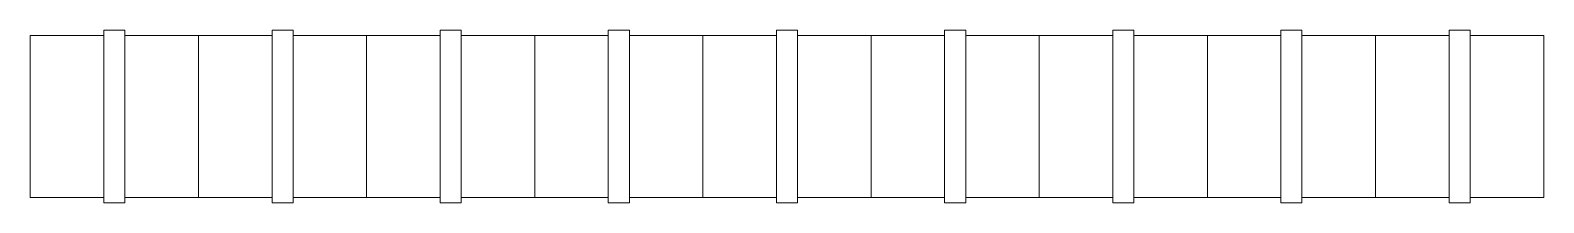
# Model space of a CAD drawing. Header units: inches. Extents: x 0 to 0.72, y -0.003 to 0.079.
import ezdxf

# ---------------------------------------------------------------- set-up
doc = ezdxf.new("R2010")
doc.units = ezdxf.units.IN
doc.header["$MEASUREMENT"] = 0
doc.layers.add('calefaccion', color=5, linetype='Continuous', lineweight=5)

msp = doc.modelspace()

# ---------------------------------------------------------------- linework, layer by layer
at = {"layer": 'calefaccion'}
for p, q in [((0.035, 0.07945), (0.035, -0.00255)), ((0.035, -0.00255), (0.035, 0.07945)), ((0.045, 0.07945), (0.035, 0.07945)), ((0.045, -0.00255), (0.045, 0.07945)), ((0.115, 0.07945), (0.115, -0.00255)), ((0.115, -0.00255), (0.115, 0.07945)), ((0.125, 0.07945), (0.115, 0.07945)), ((0.125, -0.00255), (0.125, 0.07945)), ((0.195, 0.07945), (0.195, -0.00255)), ((0.195, -0.00255), (0.195, 0.07945)), ((0.205, 0.07945), (0.195, 0.07945)), ((0.205, -0.00255), (0.205, 0.07945)), ((0.275, 0.07945), (0.275, -0.00255)), ((0.275, -0.00255), (0.275, 0.07945)), ((0.285, 0.07945), (0.275, 0.07945)), ((0.285, -0.00255), (0.285, 0.07945)), ((0.355, 0.07945), (0.355, -0.00255)), ((0.355, -0.00255), (0.355, 0.07945)), ((0.365, 0.07945), (0.355, 0.07945)), ((0.365, -0.00255), (0.365, 0.07945)), ((0.435, 0.07945), (0.435, -0.00255)), ((0.435, -0.00255), (0.435, 0.07945)), ((0.445, 0.07945), (0.435, 0.07945)), ((0.445, -0.00255), (0.445, 0.07945)), ((0.515, 0.07945), (0.515, -0.00255)), ((0.515, -0.00255), (0.515, 0.07945)), ((0.525, 0.07945), (0.515, 0.07945)), ((0.525, -0.00255), (0.525, 0.07945)), ((0.595, 0.07945), (0.595, -0.00255)), ((0.595, -0.00255), (0.595, 0.07945)), ((0.605, 0.07945), (0.595, 0.07945)), ((0.605, -0.00255), (0.605, 0.07945)), ((0.675, 0.07945), (0.675, -0.00255)), ((0.675, -0.00255), (0.675, 0.07945)), ((0.685, 0.07945), (0.675, 0.07945)), ((0.685, -0.00255), (0.685, 0.07945)), ((0, 0.0769), (0, 0)), ((0.035, 0.0769), (0, 0.0769)), ((0.08, 0.0769), (0.045, 0.0769)), ((0.08, 0.0769), (0.08, 0)), ((0.115, 0.0769), (0.08, 0.0769)), ((0.16, 0.0769), (0.125, 0.0769)), ((0.195, 0.0769), (0.16, 0.0769)), ((0.16, 0.0769), (0.16, 0)), ((0.24, 0.0769), (0.205, 0.0769)), ((0.24, 0.0769), (0.24, 0)), ((0.275, 0.0769), (0.24, 0.0769)), ((0.32, 0.0769), (0.285, 0.0769)), ((0.32, 0.0769), (0.32, 0)), ((0.355, 0.0769), (0.32, 0.0769)), ((0.4, 0.0769), (0.365, 0.0769)), ((0.4, 0.0769), (0.4, 0)), ((0.435, 0.0769), (0.4, 0.0769)), ((0.48, 0.0769), (0.445, 0.0769)), ((0.515, 0.0769), (0.48, 0.0769)), ((0.48, 0.0769), (0.48, 0)), ((0.56, 0.0769), (0.525, 0.0769)), ((0.56, 0.0769), (0.56, 0)), ((0.595, 0.0769), (0.56, 0.0769)), ((0.64, 0.0769), (0.605, 0.0769)), ((0.64, 0.0769), (0.64, 0)), ((0.675, 0.0769), (0.64, 0.0769)), ((0.72, 0.0769), (0.685, 0.0769)), ((0.72, 0.0769), (0.72, 0)), ((0.72, 0.0769), (0.72, 0)), ((0.035, 0), (0, 0)), ((0.08, 0), (0.045, 0)), ((0.115, 0), (0.08, 0)), ((0.16, 0), (0.125, 0)), ((0.195, 0), (0.16, 0)), ((0.24, 0), (0.205, 0)), ((0.275, 0), (0.24, 0)), ((0.32, 0), (0.285, 0)), ((0.355, 0), (0.32, 0)), ((0.4, 0), (0.365, 0)), ((0.435, 0), (0.4, 0)), ((0.48, 0), (0.445, 0)), ((0.515, 0), (0.48, 0)), ((0.56, 0), (0.525, 0)), ((0.595, 0), (0.56, 0)), ((0.64, 0), (0.605, 0)), ((0.675, 0), (0.64, 0)), ((0.72, 0), (0.685, 0)), ((0.045, -0.00255), (0.035, -0.00255)), ((0.125, -0.00255), (0.115, -0.00255)), ((0.205, -0.00255), (0.195, -0.00255)), ((0.285, -0.00255), (0.275, -0.00255)), ((0.365, -0.00255), (0.355, -0.00255)), ((0.445, -0.00255), (0.435, -0.00255)), ((0.525, -0.00255), (0.515, -0.00255)), ((0.605, -0.00255), (0.595, -0.00255)), ((0.685, -0.00255), (0.675, -0.00255))]:
    msp.add_line(p, q, dxfattribs=at)

doc.saveas('drawing.dxf')
